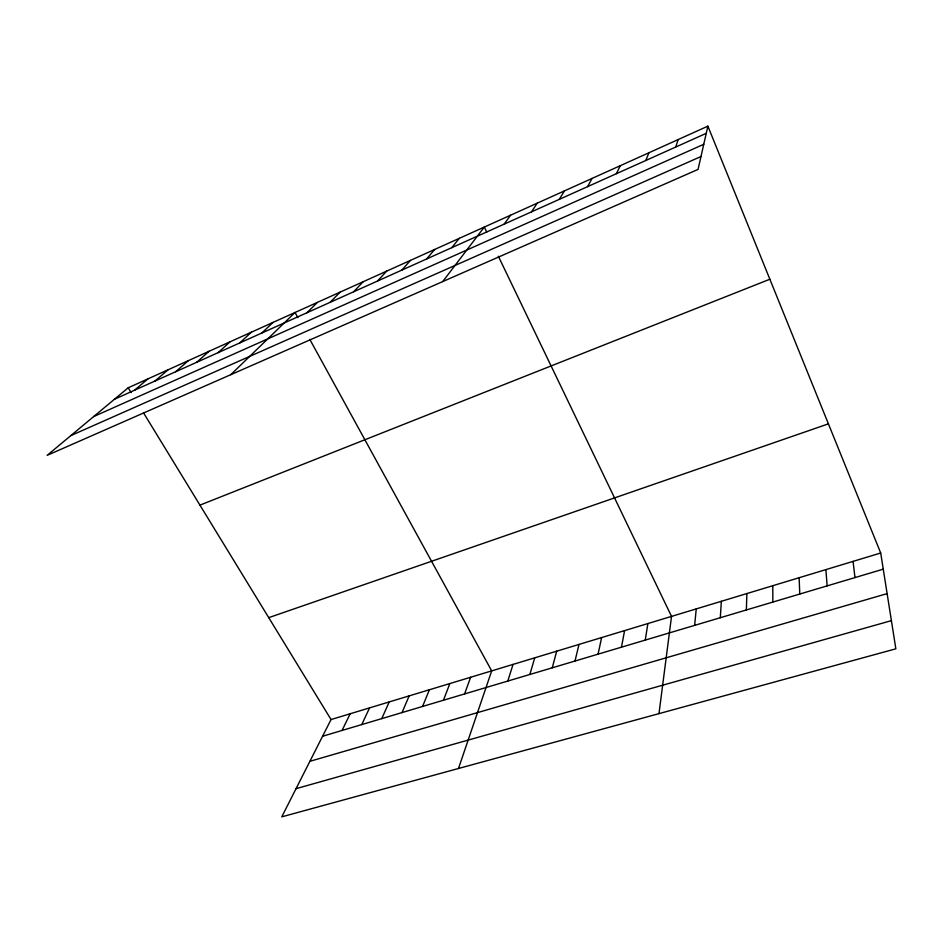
<?xml version="1.0" encoding="UTF-8"?>
<svg xmlns="http://www.w3.org/2000/svg" width="943" height="943" viewBox="0 0 943 943"><rect width="100%" height="100%" fill="white"/><g stroke="black" fill="none" stroke-linecap="round" stroke-linejoin="round"><path stroke-width="1.41" d="M746.361 609.956L746.88 593.56M720.299 617.724L721.36 601.292M694.637 625.374L696.252 608.895M658.98 713.639L671.522 616.392L498.352 256.248M645.26 640.085L647.876 623.559M621.484 647.169L624.584 630.619M598.074 654.147L601.622 637.574M707.887 126.15L698.056 169.41L47.15 455.351L128.201 387.785L707.887 126.15L880.703 553.011L895.85 648.819L281.768 816.85L331.04 719.556L880.703 553.011M574.994 661.031L579.002 644.423M552.268 667.797L556.7 651.177M529.86 674.481L534.728 657.837M507.782 681.058L513.063 664.402M675.742 147.037L678.135 139.576M458.487 768.498L491.692 670.886L309.846 339.456M464.581 693.942L470.628 677.263M443.434 700.236L449.858 683.557M645.814 160.487L648.925 152.754M422.582 706.448L429.371 689.769M402.024 712.578L409.168 695.887M381.75 718.625L389.235 701.922M361.758 724.578L369.573 707.887M616.427 173.689L620.258 165.697M342.038 730.46L350.183 713.757M587.595 186.643L592.086 178.404M559.282 199.362L564.433 190.887M531.475 211.857L537.251 203.158M504.163 224.128L510.552 215.204M442.691 281.592L484.313 227.051L486.741 232.096M451.756 247.679L459.276 238.355M426.613 258.983L434.652 249.471M401.883 270.087L410.429 260.398M377.565 281.014L386.606 271.148M353.649 291.764L363.161 281.733M330.121 302.338L340.093 292.141M306.982 312.734L317.39 302.385M230.787 374.677L295.041 312.475L297.87 317.626M261.8 333.032L273.046 322.4M239.746 342.946L251.392 332.172M218.045 352.706L230.068 341.802M196.674 362.301L209.075 351.279M175.634 371.754L188.4 360.615M154.923 381.066L168.031 369.809M134.519 390.225L147.968 378.862M114.433 399.254L706.248 133.328M93.652 416.57L703.761 144.291M70.831 435.607L700.979 156.514M199.94 505.13L769.865 279.234M268.731 617.653L828.414 423.855M322.589 736.259L883.249 569.159M309.893 761.319L887.127 593.619M296.043 788.678L891.394 620.647M128.201 387.785L131.089 392.524M143.56 412.904L331.04 719.556M853.061 561.38L854.971 577.587M825.879 569.619L827.141 585.874M799.122 577.729L799.782 594.031M772.788 585.709L772.859 602.058"/></g></svg>
